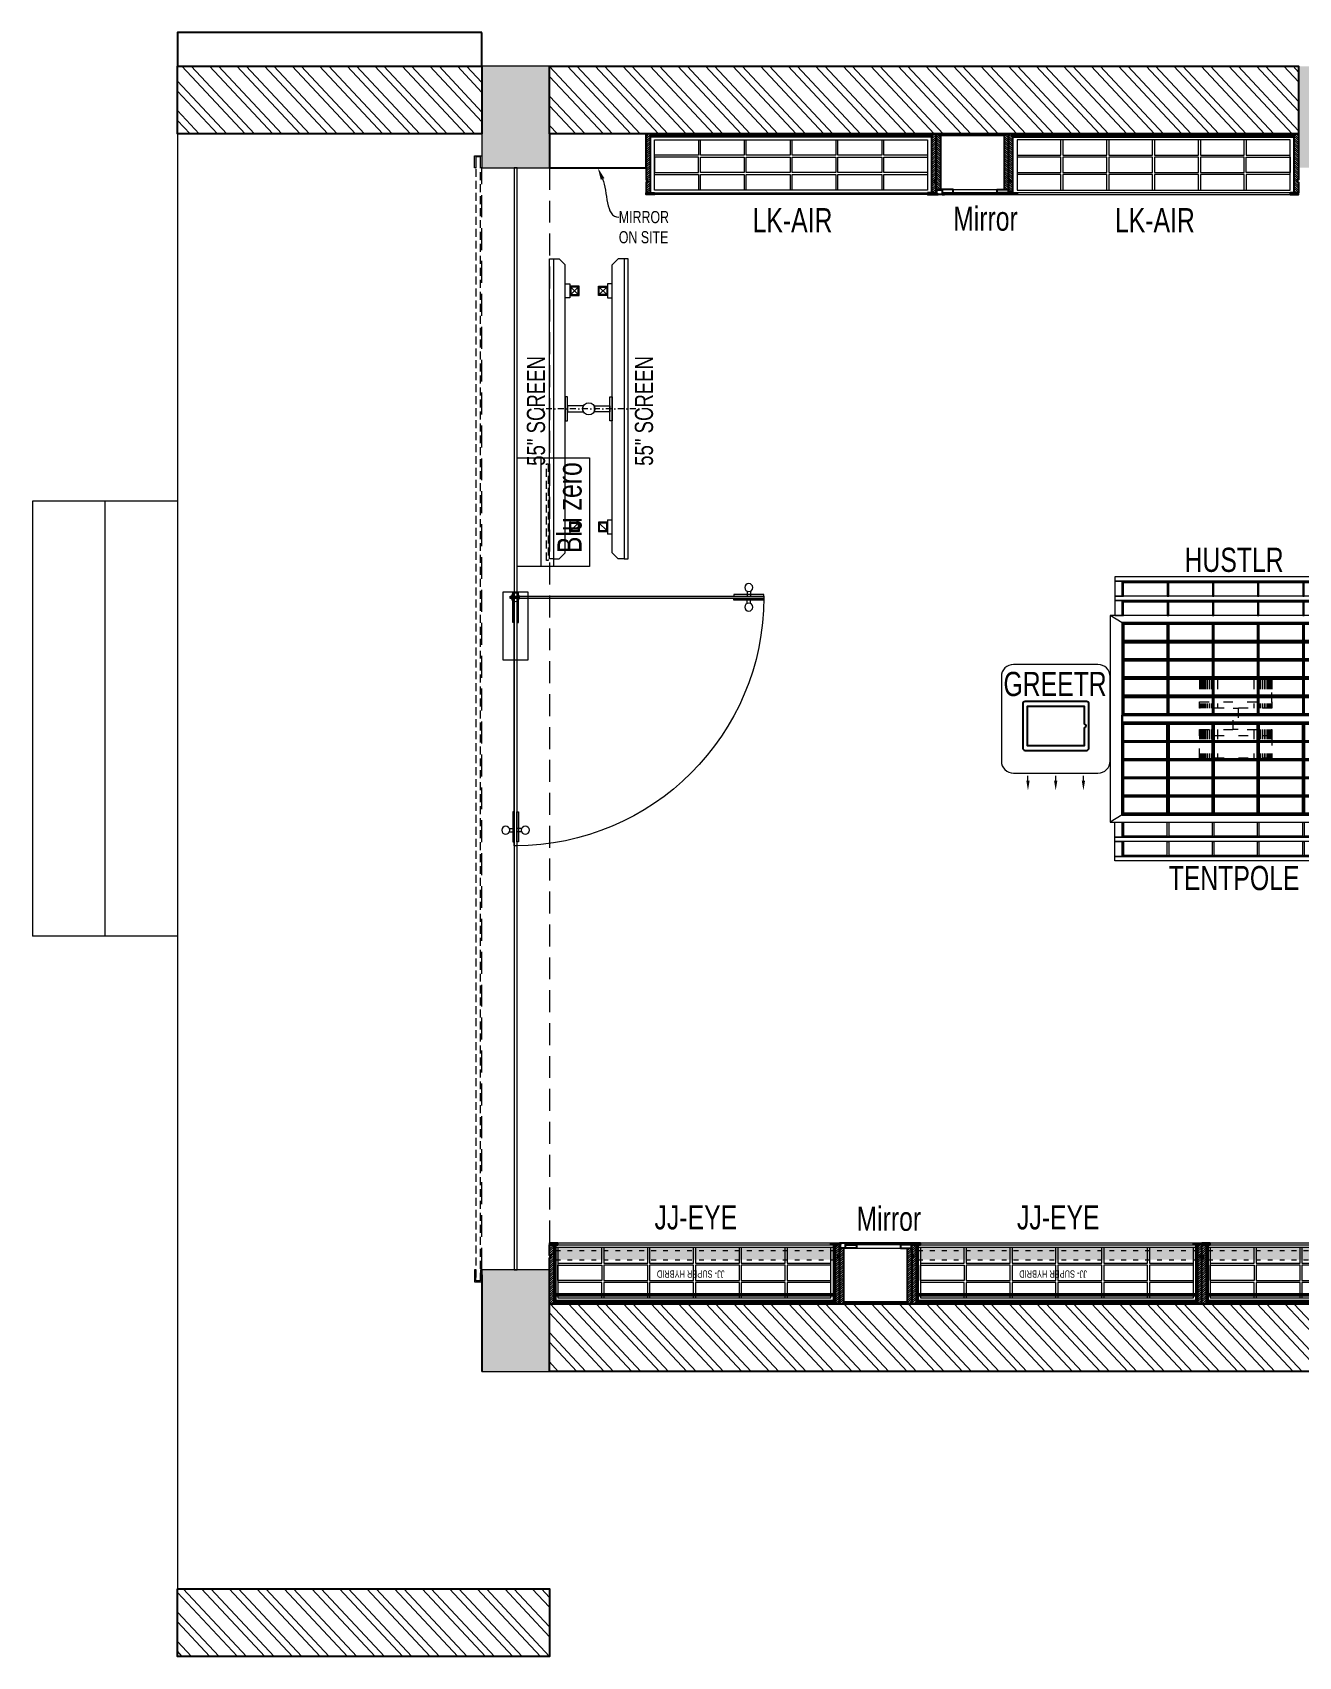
# Model space of a CAD drawing. Header units: feet. Extents: x 2861080 to 2876620, y -5769285 to -5762565.
# Drawn here: x 2861080 to 2866320, y -5769285 to -5762565 of the extents above; entities that cross this region are included whole.
import ezdxf
from ezdxf import colors
from ezdxf.entities.mleader import LeaderData, LeaderLine
from ezdxf.math import Vec2, Vec3

# ---------------------------------------------------------------- set-up
doc = ezdxf.new("R2010")
doc.units = ezdxf.units.FT
doc.header["$LTSCALE"] = 33
doc.header["$MEASUREMENT"] = 0
for name, pattern in [('a_p6_plan_L18$0$HIDDEN', [0.375, 0.25, -0.125]), ('ACAD_ISO03W100', [30, 12, -18]), ('D10_DASHED', [0.75, 0.5, -0.25]), ('DASHDOT2', [0.5, 0.25, -0.125, 0, -0.125]), ('HIDDENX2', [0.75, 0.5, -0.25])]:
    doc.linetypes.add(name, pattern=pattern)
for name, color, linetype, lineweight in [('A-Glazing', 4, 'Continuous', 20), ('A-shutter', 8, 'Continuous', 18), ('beam', 90, 'Continuous', 9), ('Column', 243, 'Continuous', 9), ('Glazing', 141, 'Continuous', 15), ('LENS-DIM', 252, 'Continuous', 5), ('LENS-FURNITURE', 13, 'Continuous', 9), ('LENS-PARTITION', 21, 'Continuous', 25), ('LENS-TEXT', 31, 'Continuous', 5), ('LENS_DIMENSION', 193, 'Continuous', 0), ('LENS_TEXT', 31, 'Continuous', 5), ('LK-EQPMT', 3, 'Continuous', 18), ('LK-FF&E FLOOR', 1, 'Continuous', 9), ('LK-FF&E WALL', 1, 'Continuous', 9), ('LK-IT', 3, 'Continuous', 18), ('LN-ELEVATION-1', 81, 'Continuous', 25), ('LN-ELEVATION-2', 103, 'Continuous', 20), ('LN-ELEVATION-3', 125, 'Continuous', 18), ('LN-ELEVATION-4', 145, 'Continuous', 13), ('LN-ELEVATION-5', 167, 'Continuous', 5), ('LN-HATCH', 251, 'Continuous', 0), ('PLANO-TXT', 252, 'Continuous', 5), ('rolling shutter', 1, 'Continuous', 5), ('Steps', 4, 'Continuous', 9)]:
    doc.layers.add(name, color=color, linetype=linetype, lineweight=lineweight)
doc.layers.add('A-WALL', color=1, linetype='Continuous')
doc.styles.add('LK TXT', font='GILC____.TTF', dxfattribs={"height": 100})
doc.styles.get("Standard").update_dxf_attribs({"font": 'GILC____.TTF'})
pattern_1 = [(45, (7858054.0837, 3504049.203), (-4.4901280605, 4.4901280605), [])]

# ---------------------------------------------------------------- blocks, each defined once
blk = doc.blocks.new('*U42')
at = {"layer": 'A-shutter', "color": 5, "ltscale": 10}
for points in [[(41039516.6, -1561539.2), (41039516.6, -1561544.2), (41039471.6, -1561544.2), (41039471.6, -1561564.2), (41039516.6, -1561564.2), (41039516.6, -1561569.2), (41039466.6, -1561569.2), (41039466.6, -1561539.2)], [(41044076.6, -1561539.2), (41044076.6, -1561544.2), (41044121.6, -1561544.2), (41044121.6, -1561564.2), (41044076.6, -1561564.2), (41044076.6, -1561569.2), (41044126.6, -1561569.2), (41044126.6, -1561539.2)]]:
    blk.add_lwpolyline(points, close=True, dxfattribs=at)
at = {"layer": 'A-shutter', "color": 5, "linetype": 'HIDDENX2', "ltscale": 2}
blk.add_lwpolyline([(41039471.6, -1561544.2), (41039471.6, -1561564.2), (41044121.6, -1561564.2), (41044121.6, -1561544.2)], close=True, dxfattribs=at)
blk = doc.blocks.new('A$C77818510')
at = {"layer": 'Column'}
h = blk.add_hatch(color=8, dxfattribs=at)
h.dxf.hatch_style = 1
h.paths.add_polyline_path([(-4220, 0), (-4220, 540), (-4640, 540), (-4640, 0)])
h.paths.add_polyline_path([(-4220, 4980), (-4220, 5400), (-4640, 5400), (-4640, 4980)])
h.paths.add_polyline_path([(-9880, 4980), (-9880, 5400), (-10300, 5400), (-10300, 4980)])
h.paths.add_polyline_path([(-13400, 4980), (-13400, 5400), (-13680, 5400), (-13680, 4980)])
h.paths.add_polyline_path([(-13400, 0), (-13400, 420), (-13680, 420), (-13680, 0)])
at = {"layer": 'LN-HATCH'}
h = blk.add_hatch(dxfattribs=at)
h.set_pattern_fill('ANSI32', color=256, scale=222, angle=268.11052)
h.set_pattern_definition([(313.1105193, (-2876679.92, 5460004.65), (60.7755651, 56.8937008), []), (313.1105193, (-2876681.22, 5459965.43), (60.7755651, 56.8937008), [])])
h.paths.add_polyline_path([(-14940, 5400), (-13680, 5400), (-13680, 5120), (-14940, 5120)])
h.paths.add_polyline_path([(-14940, -900), (-13400, -900), (-13400, -1180), (-14940, -1180)])
h.paths.add_polyline_path([(-4640, 0), (-13400, 0), (-13400, 280), (-4640, 280)])
h.paths.add_polyline_path([(-4220, 280), (-280, 280), (-280, 5120), (-2040, 5120), (-2040, 3560), (-2460, 3560), (-2460, 5120), (-4220, 5120), (-4220, 5400), (0, 5400), (0, 0), (-4220, 0)])
h.paths.add_polyline_path([(-1030, 2987), (-1030, 2837), (-2190, 2837), (-2190, 3560), (-2040, 3560), (-2040, 2987)], flags=17)
h.paths.add_polyline_path([(-9880, 5400), (-4640, 5400), (-4640, 5120), (-7760, 5120), (-7760, 5040), (-8000, 5040), (-8000, 5120), (-9880, 5120)])
h.paths.add_polyline_path([(-13400, 5400), (-10300, 5400), (-10300, 5120), (-13400, 5120)])
at = {"layer": 'A-WALL'}
blk.add_line((-13680, 400), (-13680, 0), dxfattribs=at)
for points in [[(-13680, 5540), (-14940, 5540), (-14940, 5400), (-13680, 5400)], [(-14940, 5400), (-13680, 5400), (-13680, 5120), (-14940, 5120)], [(-13400, 5400), (-10300, 5400), (-10300, 5120), (-13400, 5120)], [(-4640, 0), (-13400, 0), (-13400, 280), (-4640, 280)], [(-14940, -900), (-13400, -900), (-13400, -1180), (-14940, -1180)]]:
    blk.add_lwpolyline(points, close=True, dxfattribs=at)
at = {"layer": 'beam', "linetype": 'a_p6_plan_L18$0$HIDDEN', "lineweight": 5, "ltscale": 11}
blk.add_lwpolyline([(-13400, 420), (-13680, 420), (-13680, 4980), (-13400, 4980)], close=True, dxfattribs=at)
at = {"layer": 'Column'}
for points in [[(-13400, 4980), (-13400, 5400), (-13680, 5400), (-13680, 4980)], [(-13400, 0), (-13400, 420), (-13680, 420), (-13680, 0)]]:
    blk.add_lwpolyline(points, close=True, dxfattribs=at)
at = {"layer": 'Steps'}
for p, q in [((-14940, 5120), (-14940, -900)), ((-14940, 3600), (-15540, 3600)), ((-15540, 3600), (-15540, 1800)), ((-15240, 3600), (-15240, 1800)), ((-14940, 1800), (-15540, 1800))]:
    blk.add_line(p, q, dxfattribs=at)
at = {"layer": 'rolling shutter', "color": 2, "rotation": 270.0000005538123}
blk.add_blockref('*U42', (1547858.8, 41044496.6), dxfattribs=at)
blk = doc.blocks.new('MIRROR')
at = {"layer": 'LN-HATCH', "ltscale": 0.5}
h = blk.add_hatch(dxfattribs=at)
h.set_pattern_fill('ANSI31', color=256, scale=2)
h.set_pattern_definition([(45, (4060433.7416, 1708720.787), (-4.4901280605, 4.4901280605), [])])
h.paths.add_polyline_path([(212.9, 101.3), (230.9, 101.3), (230.9, -127.7), (212.9, -127.7)])
h.paths.add_polyline_path([(230.9, 95.3), (494.9, 95.3), (494.9, 101.3), (230.9, 101.3)])
h.paths.add_polyline_path([(512.9, 101.3), (494.9, 101.3), (494.9, -127.7), (512.9, -127.7)])
at = {"layer": 'Defpoints'}
blk.add_lwpolyline([(512.9, 101.3), (212.9, 101.3), (212.9, -148.7), (512.9, -148.7)], close=True, dxfattribs=at)
at = {"layer": 'LN-ELEVATION-1'}
for points in [[(212.9, 101.3), (230.9, 101.3), (230.9, -127.7), (212.9, -127.7)], [(230.9, 95.3), (494.9, 95.3), (494.9, 101.3), (230.9, 101.3)], [(512.9, 101.3), (494.9, 101.3), (494.9, -127.7), (512.9, -127.7)], [(259.9, -141.7), (259.9, -127.7), (214.9, -127.7), (214.9, -148.7), (223.9, -148.7), (223.9, -147.2), (216.4, -147.2), (216.4, -141.7)], [(442.9, -141.7), (442.9, -127.7), (487.9, -127.7), (487.9, -148.7), (478.9, -148.7), (478.9, -147.2), (486.4, -147.2), (486.4, -141.7)], [(504.9, -148.7), (504.9, -147.2), (509.4, -147.2), (509.4, -129.2), (487.9, -129.2), (487.9, -127.7), (510.9, -127.7), (510.9, -148.7)]]:
    blk.add_lwpolyline(points, close=True, dxfattribs=at)
at = {"layer": 'LN-ELEVATION-2'}
blk.add_lwpolyline([(259.9, -141.7), (442.9, -141.7), (442.9, -127.7), (259.9, -127.7)], close=True, dxfattribs=at)
at = {"layer": 'LN-ELEVATION-2', "color": 4, "lineweight": 0}
blk.add_lwpolyline([(216.4, -141.7), (486.4, -141.7), (486.4, -147.2), (216.4, -147.2)], close=True, dxfattribs=at)
at = {"layer": 'LN-ELEVATION-4', "ltscale": 0.5}
blk.add_line((478.9, -148.7), (223.9, -148.7), dxfattribs=at)
blk = doc.blocks.new('JJ SHD 1200')
at = {"layer": 'LN-ELEVATION-5'}
h = blk.add_hatch(color=177, dxfattribs=at)
h.dxf.hatch_style = 1
h.paths.add_polyline_path([(1182, 68), (32, 68), (32, 18), (1182, 18)])
at = {"layer": 'LN-HATCH', "ltscale": 0.5}
h = blk.add_hatch(dxfattribs=at)
h.set_pattern_fill('ANSI31', color=256, scale=2)
h.set_pattern_definition([(45, (4097602.2716, 1708830.267), (-4.4901280605, 4.4901280605), [])])
h.paths.add_polyline_path([(1207, 250), (1207, 60), (1201, 60), (1201, 50), (1207, 50), (1207, 6), (1182, 6), (1182, 250)])
h.paths.add_polyline_path([(32, 210), (1182, 210), (1182, 216), (32, 216)])
h.paths.add_polyline_path([(1172, 6), (1172, 0), (1207, 0), (1207, 6)])
h.paths.add_polyline_path([(7, 250), (7, 60), (13, 60), (13, 50), (7, 50), (7, 6), (32, 6), (32, 250)])
h.paths.add_polyline_path([(42, 6), (42, 0), (7, 0), (7, 6)])
at = {"layer": 'LN-ELEVATION-1', "ltscale": 0.5}
for points in [[(7, 250), (7, 60), (13, 60), (13, 50), (7, 50), (7, 6), (25, 6), (25, 250)], [(7, 250), (7, 60), (13, 60), (13, 50), (7, 50), (7, 6), (32, 6), (32, 250)], [(25, 238), (1189, 238), (1189, 244), (25, 244)], [(32, 210), (1182, 210), (1182, 216), (32, 216)], [(1207, 250), (1207, 60), (1201, 60), (1201, 50), (1207, 50), (1207, 6), (1182, 6), (1182, 250)], [(1207, 250), (1207, 60), (1201, 60), (1201, 50), (1207, 50), (1207, 6), (1189, 6), (1189, 250)], [(42, 6), (42, 0), (7, 0), (7, 6)], [(42, 6), (42, 0), (7, 0), (7, 6)], [(1172, 6), (1172, 0), (1207, 0), (1207, 6)], [(1172, 6), (1172, 0), (1207, 0), (1207, 6)]]:
    blk.add_lwpolyline(points, close=True, dxfattribs=at)
at = {"layer": 'LN-ELEVATION-3', "ltscale": 0.5}
for p, q in [((1189, 250), (25, 250)), ((1182, 250), (32, 250)), ((1172, 6), (42, 6)), ((1172, 6), (42, 6)), ((42, 0), (1172, 0)), ((42, 0), (1172, 0))]:
    blk.add_line(p, q, dxfattribs=at)
for points in [[(1172, 226), (42, 226), (42, 18), (1172, 18)], [(223.7, 226), (42, 226), (42, 162), (223.7, 162)], [(413.3, 226), (231.7, 226), (231.7, 162), (413.3, 162)], [(603, 226), (421.3, 226), (421.3, 162), (603, 162)], [(792.7, 226), (611, 226), (611, 162), (792.7, 162)], [(982.3, 226), (800.7, 226), (800.7, 162), (982.3, 162)], [(1172, 226), (990.3, 226), (990.3, 162), (1172, 162)], [(223.7, 154), (42, 154), (42, 90), (223.7, 90)], [(413.3, 154), (231.7, 154), (231.7, 90), (413.3, 90)], [(603, 154), (421.3, 154), (421.3, 90), (603, 90)], [(792.7, 154), (611, 154), (611, 90), (792.7, 90)], [(982.3, 154), (800.7, 154), (800.7, 90), (982.3, 90)], [(1172, 90), (990.3, 90), (990.3, 154), (1172, 154)], [(223.7, 82), (42, 82), (42, 18), (223.7, 18)], [(413.3, 82), (231.7, 82), (231.7, 18), (413.3, 18)], [(603, 82), (421.3, 82), (421.3, 18), (603, 18)], [(792.7, 82), (611, 82), (611, 18), (792.7, 18)], [(982.3, 82), (800.7, 82), (800.7, 18), (982.3, 18)], [(1172, 82), (990.3, 82), (990.3, 18), (1172, 18)]]:
    blk.add_lwpolyline(points, close=True, dxfattribs=at)
at = {"layer": 'LN-ELEVATION-4', "linetype": 'ACAD_ISO03W100', "ltscale": 0.05}
for points in [[(1182, 68), (32, 68), (32, 18), (1182, 18)], [(1182, 30), (32, 30), (32, 18), (1182, 18)]]:
    blk.add_lwpolyline(points, close=True, dxfattribs=at)
at = {"layer": 'LK-FF&E WALL', "ltscale": 0.5, "insert": (482.5, 142.3), "char_height": 30, "attachment_point": 1}
blk.add_mtext_dynamic_manual_height_columns('\\pt120;JJ- SUPER HYBRID', width=526.835, gutter_width=500, heights=[0], dxfattribs=at)
blk = doc.blocks.new('Entrance Door')
at = {"layer": 'Glazing', "ltscale": 111}
blk.add_hatch(color=256, dxfattribs=at).paths.add_polyline_path([(18, -34.8), (18, -1235), (30, -1235), (30, -34.8)])
at = {"layer": 'Glazing'}
for p, q in [((30, -54.2), (18, -66.2)), ((1117.8, -31.3), (1117.8, -54.3)), ((1117.8, -89.2), (1117.8, -66.3)), ((1132.8, -31.3), (1132.8, -54.3)), ((1132.8, -89.2), (1132.8, -66.3))]:
    blk.add_line(p, q, dxfattribs=at)
at = {"layer": 'Glazing', "ltscale": 44}
for p, q in [((-4.9, -1156.3), (18, -1156.3)), ((-4.9, -1171.3), (18, -1171.3)), ((52.9, -1156.3), (30, -1156.3)), ((52.9, -1171.3), (30, -1171.3))]:
    blk.add_line(p, q, dxfattribs=at)
at = {"layer": 'Glazing'}
for points in [[(320, -120.5), (0, -120.5), (0, 0), (320, 0)], [(0, -54.2), (142.5, -54.2), (142.5, -46.8), (0, -46.8)], [(0, -66.2), (142.5, -66.2), (142.5, -73.7), (0, -73.7)], [(1180.8, -54.3), (1038.3, -54.3), (1038.3, -46.8), (1180.8, -46.8)], [(1180.8, -66.3), (1038.3, -66.3), (1038.3, -73.8), (1180.8, -73.8)]]:
    blk.add_lwpolyline(points, close=True, dxfattribs=at)
at = {"layer": 'Glazing', "ltscale": 222}
blk.add_lwpolyline([(-1.5, -66.2), (1198.8, -66.2), (1198.8, -54.2), (-1.5, -54.2)], close=True, dxfattribs=at)
at = {"layer": 'Glazing', "ltscale": 111}
blk.add_lwpolyline([(18, -34.8), (18, -1235), (30, -1235), (30, -34.8)], close=True, dxfattribs=at)
at = {"layer": 'Glazing', "ltscale": 44}
for points in [[(18, -1092.5), (18, -1235), (10.5, -1235), (10.5, -1092.5)], [(30, -1092.5), (30, -1235), (37.5, -1235), (37.5, -1092.5)]]:
    blk.add_lwpolyline(points, close=True, dxfattribs=at)
at = {"layer": 'Glazing'}
for centre, radius in [((1125.3, -13.9), 19), ((24, -58.7), 19.8), ((1125.3, -106.6), 19)]:
    blk.add_circle(centre, radius, dxfattribs=at)
at = {"layer": 'Glazing', "ltscale": 44}
for centre in [(-22.4, -1163.8), (70.4, -1163.8)]:
    blk.add_circle(centre, 19, dxfattribs=at)
at = {"layer": 'Glazing', "ltscale": 222}
blk.add_arc((24, -60.2), 1174.8, 270, 359.99955, dxfattribs=at)
blk = doc.blocks.new('VC HD 1200')
at = {"layer": 'LN-HATCH', "ltscale": 0.5}
h = blk.add_hatch(dxfattribs=at)
h.set_pattern_fill('ANSI31', color=256, scale=2)
h.set_pattern_definition([(45, (3760859.753, 1795248.936), (-4.490128061, 4.490128061), [])])
h.paths.add_polyline_path([(-1200, 250), (-1200, 60), (-1194, 60), (-1194, 50), (-1200, 50), (-1200, 6), (-1182, 6), (-1182, 250)])
h = blk.add_hatch(dxfattribs=at)
h.set_pattern_fill('ANSI31', color=256, scale=2)
h.set_pattern_definition(pattern_1)
h.paths.add_polyline_path([(0, 250), (0, 60), (-6, 60), (-6, 50), (0, 50), (0, 6), (-18, 6), (-18, 250)])
h = blk.add_hatch(dxfattribs=at)
h.set_pattern_fill('ANSI31', color=256, scale=2)
h.set_pattern_definition([(45, (7858047.0837, 3504049.203), (-4.4901280605, 4.4901280605), [])])
h.paths.add_polyline_path([(-1165, 6), (-1165, 0), (-1200, 0), (-1200, 6)])
h = blk.add_hatch(dxfattribs=at)
h.set_pattern_fill('ANSI31', color=256, scale=2)
h.set_pattern_definition(pattern_1)
h.paths.add_polyline_path([(-28, 6), (-28, 0), (0, 0), (0, 6)])
at = {"layer": 'LN-ELEVATION-1', "ltscale": 0.5}
for points in [[(-1200, 250), (-1200, 60), (-1194, 60), (-1194, 50), (-1200, 50), (-1200, 6), (-1182, 6), (-1182, 250)], [(-18, 238), (-1182, 238), (-1182, 244), (-18, 244)], [(0, 250), (0, 60), (-6, 60), (-6, 50), (0, 50), (0, 6), (-18, 6), (-18, 250)], [(-1165, 6), (-1165, 0), (-1200, 0), (-1200, 6)], [(-35, 6), (-35, 0), (0, 0), (0, 6)]]:
    blk.add_lwpolyline(points, close=True, dxfattribs=at)
at = {"layer": 'LN-ELEVATION-3', "ltscale": 0.5}
for p, q in [((-1182, 250), (-18, 250)), ((-1165, 6), (-35, 6)), ((-35, 0), (-1165, 0))]:
    blk.add_line(p, q, dxfattribs=at)
for points in [[(-1165, 226), (-35, 226), (-35, 18), (-1165, 18)], [(-1165, 226), (-983.3, 226), (-983.3, 162), (-1165, 162)], [(-975.3, 226), (-793.7, 226), (-793.7, 162), (-975.3, 162)], [(-785.7, 226), (-604, 226), (-604, 162), (-785.7, 162)], [(-596, 226), (-414.3, 226), (-414.3, 162), (-596, 162)], [(-406.3, 226), (-224.7, 226), (-224.7, 162), (-406.3, 162)], [(-216.7, 226), (-35, 226), (-35, 162), (-216.7, 162)], [(-1165, 90), (-983.3, 90), (-983.3, 154), (-1165, 154)], [(-975.3, 154), (-793.7, 154), (-793.7, 90), (-975.3, 90)], [(-785.7, 154), (-604, 154), (-604, 90), (-785.7, 90)], [(-596, 154), (-414.3, 154), (-414.3, 90), (-596, 90)], [(-406.3, 154), (-224.7, 154), (-224.7, 90), (-406.3, 90)], [(-216.7, 154), (-35, 154), (-35, 90), (-216.7, 90)], [(-1165, 82), (-983.3, 82), (-983.3, 18), (-1165, 18)], [(-975.3, 82), (-793.7, 82), (-793.7, 18), (-975.3, 18)], [(-785.7, 82), (-604, 82), (-604, 18), (-785.7, 18)], [(-596, 82), (-414.3, 82), (-414.3, 18), (-596, 18)], [(-406.3, 82), (-224.7, 82), (-224.7, 18), (-406.3, 18)], [(-216.7, 82), (-35, 82), (-35, 18), (-216.7, 18)]]:
    blk.add_lwpolyline(points, close=True, dxfattribs=at)
blk = doc.blocks.new('55INCH')
at = {"layer": 'LK-EQPMT', "ltscale": 12}
for p, q in [((2111558.8, 1135690.5), (2111583.2, 1135690.5)), ((2111583.2, 1135690.5), (2111607.7, 1135666)), ((2111607.7, 1134473.9), (2111607.7, 1135666)), ((2111607.7, 1135587.9), (2111627.2, 1135587.9)), ((2111627.2, 1135587.9), (2111627.2, 1135529.3)), ((2111627.2, 1135529.3), (2111607.7, 1135529.3)), ((2111627.2, 1134610.6), (2111607.7, 1134610.6)), ((2111627.2, 1134610.6), (2111627.2, 1134552)), ((2111607.7, 1134552), (2111627.2, 1134552)), ((2111583.2, 1134449.5), (2111607.7, 1134473.9)), ((2111558.8, 1134449.5), (2111583.2, 1134449.5))]:
    blk.add_line(p, q, dxfattribs=at)
at = {"layer": 'LK-EQPMT'}
for p, q in [((2111661.6, 1135543.3), (2111631, 1135573.9)), ((2111661.6, 1135573.9), (2111631, 1135543.3)), ((2111661.6, 1134597.1), (2111631, 1134566.5))]:
    blk.add_line(p, q, dxfattribs=at)
at = {"layer": 'LK-EQPMT', "ltscale": 12}
blk.add_lwpolyline([(2111542.6, 1135690.5), (2111558.8, 1135690.5), (2111558.8, 1134449.5), (2111542.6, 1134449.5)], close=True, dxfattribs=at)
at = {"layer": 'LK-EQPMT'}
for points in [[(2111627.2, 1135577.7), (2111627.2, 1135539.5), (2111665.4, 1135539.5), (2111665.4, 1135577.7)], [(2111631, 1135573.9), (2111631, 1135543.3), (2111661.6, 1135543.3), (2111661.6, 1135573.9)], [(2111627.2, 1134562.7), (2111627.2, 1134600.9), (2111665.4, 1134600.9), (2111665.4, 1134562.7)], [(2111631, 1134566.5), (2111631, 1134597.1), (2111661.6, 1134597.1), (2111661.6, 1134566.5)]]:
    blk.add_lwpolyline(points, close=True, dxfattribs=at)
blk = doc.blocks.new('BLUE ZERO')
at = {"layer": 'LENS-FURNITURE', "ltscale": 0.5}
for points in [[(86206.7, 120883.4), (86206.7, 120433.4), (85906.7, 120433.4), (85906.7, 120883.4)], [(86106.7, 120883.4), (86106.7, 120433.4), (86056.7, 120433.4), (86056.7, 120883.4)]]:
    blk.add_lwpolyline(points, close=True, dxfattribs=at)
at = {"layer": 'LENS-FURNITURE', "linetype": 'D10_DASHED', "ltscale": 2}
blk.add_lwpolyline([(86085.7, 120858.4), (86085.7, 120458.4), (86077.7, 120458.4), (86077.7, 120858.4)], close=True, dxfattribs=at)
blk = doc.blocks.new('ffgd')
at = {"layer": 'LN-ELEVATION-4', "linetype": 'ACAD_ISO03W100', "ltscale": 0.1}
blk.add_lwpolyline([(0, 47.3), (0, -41.5), (-20, -41.5), (-20, 47.3)], close=True, dxfattribs=at)
at = {"layer": 'LN-ELEVATION-5', "linetype": 'ACAD_ISO03W100', "ltscale": 0.1}
for p, q in [((-159.9, 165.7), (-159.9, 47.3)), ((-159.7, 165.7), (-159.7, 47.3)), ((-159.4, 165.7), (-159.4, 47.3)), ((-159, 165.7), (-159, 47.3)), ((-158.5, 165.7), (-158.5, 47.3)), ((-157.9, 165.7), (-157.9, 47.3)), ((-157.1, 165.7), (-157.1, 47.3)), ((-156.1, 165.7), (-156.1, 47.3)), ((-154.1, 165.7), (-154.1, 47.3)), ((-151.1, 165.7), (-151.1, 47.3)), ((-146.1, 165.7), (-146.1, 47.3)), ((-141.1, 165.7), (-141.1, 47.3)), ((-135.1, 165.7), (-135.1, 47.3)), ((-128.1, 165.7), (-128.1, 47.3)), ((-120.1, 165.7), (-120.1, 47.3)), ((-111.1, 165.7), (-111.1, 47.3)), ((-102.1, 165.7), (-102.1, 47.3)), ((-85, 165.7), (-85, 47.3)), ((65, 165.7), (65, 47.3)), ((82.1, 165.7), (82.1, 47.3)), ((91.1, 165.7), (91.1, 47.3)), ((100.1, 165.7), (100.1, 47.3)), ((108.1, 165.7), (108.1, 47.3)), ((115.1, 165.7), (115.1, 47.3)), ((121.1, 165.7), (121.1, 47.3)), ((126.1, 165.7), (126.1, 47.3)), ((131.1, 165.7), (131.1, 47.3)), ((134.1, 165.7), (134.1, 47.3)), ((136.1, 165.7), (136.1, 47.3)), ((137.1, 165.7), (137.1, 47.3)), ((137.9, 165.7), (137.9, 47.3)), ((138.5, 165.7), (138.5, 47.3)), ((139, 165.7), (139, 47.3)), ((139.4, 165.7), (139.4, 47.3)), ((139.7, 165.7), (139.7, 47.3)), ((139.9, 165.7), (139.9, 47.3)), ((-159.9, -41.5), (-159.9, -159.9)), ((-159.7, -41.5), (-159.7, -159.9)), ((-159.4, -41.5), (-159.4, -159.9)), ((-159, -41.5), (-159, -159.9)), ((-158.5, -41.5), (-158.5, -159.9)), ((-157.9, -41.5), (-157.9, -159.9)), ((-157.1, -41.5), (-157.1, -159.9)), ((-156.1, -41.5), (-156.1, -159.9)), ((-154.1, -41.5), (-154.1, -159.9)), ((-151.1, -41.5), (-151.1, -159.9)), ((-146.1, -41.5), (-146.1, -159.9)), ((-141.1, -41.5), (-141.1, -159.9)), ((-135.1, -41.5), (-135.1, -159.9)), ((-128.1, -41.5), (-128.1, -159.9)), ((-120.1, -41.5), (-120.1, -159.9)), ((-111.1, -41.5), (-111.1, -159.9)), ((-102.1, -41.5), (-102.1, -159.9)), ((-85, -41.5), (-85, -159.9)), ((65, -41.5), (65, -159.9)), ((82.1, -41.5), (82.1, -159.9)), ((91.1, -41.5), (91.1, -159.9)), ((100.1, -41.5), (100.1, -159.9)), ((108.1, -41.5), (108.1, -159.9)), ((115.1, -41.5), (115.1, -159.9)), ((121.1, -41.5), (121.1, -159.9)), ((126.1, -41.5), (126.1, -159.9)), ((131.1, -41.5), (131.1, -159.9)), ((134.1, -41.5), (134.1, -159.9)), ((136.1, -41.5), (136.1, -159.9)), ((137.1, -41.5), (137.1, -159.9)), ((137.9, -41.5), (137.9, -159.9)), ((138.5, -41.5), (138.5, -159.9)), ((139, -41.5), (139, -159.9)), ((139.4, -41.5), (139.4, -159.9)), ((139.7, -41.5), (139.7, -159.9)), ((139.9, -41.5), (139.9, -159.9))]:
    blk.add_line(p, q, dxfattribs=at)
for points in [[(140, 73), (140, 165.7), (-160, 165.7), (-160, 73)], [(140, -67.1), (140, -159.9), (-160, -159.9), (-160, -67.1)]]:
    blk.add_lwpolyline(points, dxfattribs=at)
for points in [[(140, 73), (140, 47.3), (-160, 47.3), (-160, 73)], [(140, -41.5), (140, -67.1), (-160, -67.1), (-160, -41.5)]]:
    blk.add_lwpolyline(points, close=True, dxfattribs=at)
blk = doc.blocks.new('EURO 1040 x 1175')
at = {"layer": 'LN-ELEVATION-1'}
for points in [[(-470, -327.4), (470, -327.4), (470, 467.6), (-470, 467.6)], [(-470, 85.1), (470, 85.1), (470, 467.6), (-470, 467.6)], [(-283.2, 85.1), (-277.2, 85.1), (-277.2, 467.6), (-283.2, 467.6)], [(-96.4, 85.1), (-90.4, 85.1), (-90.4, 467.6), (-96.4, 467.6)], [(90.4, 85.1), (96.4, 85.1), (96.4, 467.6), (90.4, 467.6)], [(277.2, 85.1), (283.2, 85.1), (283.2, 467.6), (277.2, 467.6)], [(-470, 386.6), (-283.2, 386.6), (-283.2, 392.6), (-470, 392.6)], [(-277.2, 386.6), (-96.4, 386.6), (-96.4, 392.6), (-277.2, 392.6)], [(-90.4, 386.6), (90.4, 386.6), (90.4, 392.6), (-90.4, 392.6)], [(96.4, 386.6), (277.2, 386.6), (277.2, 392.6), (96.4, 392.6)], [(283.2, 386.6), (470, 386.6), (470, 392.6), (283.2, 392.6)], [(-470, 311.2), (-283.2, 311.2), (-283.2, 317.2), (-470, 317.2)], [(-277.2, 311.2), (-96.4, 311.2), (-96.4, 317.2), (-277.2, 317.2)], [(-90.4, 311.2), (90.4, 311.2), (90.4, 317.2), (-90.4, 317.2)], [(96.4, 311.2), (277.2, 311.2), (277.2, 317.2), (96.4, 317.2)], [(283.2, 311.2), (470, 311.2), (470, 317.2), (283.2, 317.2)], [(-470, 235.8), (-283.2, 235.8), (-283.2, 241.8), (-470, 241.8)], [(-277.2, 235.8), (-96.4, 235.8), (-96.4, 241.8), (-277.2, 241.8)], [(-90.4, 235.8), (90.4, 235.8), (90.4, 241.8), (-90.4, 241.8)], [(96.4, 235.8), (277.2, 235.8), (277.2, 241.8), (96.4, 241.8)], [(283.2, 235.8), (470, 235.8), (470, 241.8), (283.2, 241.8)], [(-470, 160.4), (-283.2, 160.4), (-283.2, 166.4), (-470, 166.4)], [(-277.2, 160.4), (-96.4, 160.4), (-96.4, 166.4), (-277.2, 166.4)], [(-90.4, 160.4), (90.4, 160.4), (90.4, 166.4), (-90.4, 166.4)], [(96.4, 160.4), (277.2, 160.4), (277.2, 166.4), (96.4, 166.4)], [(283.2, 160.4), (470, 160.4), (470, 166.4), (283.2, 166.4)], [(-470, 85.1), (470, 85.1), (470, 55.1), (-470, 55.1)], [(-470, 55.1), (470, 55.1), (470, -327.4), (-470, -327.4)], [(-283.2, 55.1), (-277.2, 55.1), (-277.2, -327.4), (-283.2, -327.4)], [(-96.4, 55.1), (-90.4, 55.1), (-90.4, -327.4), (-96.4, -327.4)], [(90.4, 55.1), (96.4, 55.1), (96.4, -327.4), (90.4, -327.4)], [(277.2, 55.1), (283.2, 55.1), (283.2, -327.4), (277.2, -327.4)], [(-470, -20.3), (-283.2, -20.3), (-283.2, -26.3), (-470, -26.3)], [(-277.2, -20.3), (-96.4, -20.3), (-96.4, -26.3), (-277.2, -26.3)], [(-90.4, -20.3), (90.4, -20.3), (90.4, -26.3), (-90.4, -26.3)], [(96.4, -20.3), (277.2, -20.3), (277.2, -26.3), (96.4, -26.3)], [(283.2, -20.3), (470, -20.3), (470, -26.3), (283.2, -26.3)], [(-470, -95.7), (-283.2, -95.7), (-283.2, -101.7), (-470, -101.7)], [(-277.2, -95.7), (-96.4, -95.7), (-96.4, -101.7), (-277.2, -101.7)], [(-90.4, -95.7), (90.4, -95.7), (90.4, -101.7), (-90.4, -101.7)], [(96.4, -95.7), (277.2, -95.7), (277.2, -101.7), (96.4, -101.7)], [(283.2, -95.7), (470, -95.7), (470, -101.7), (283.2, -101.7)], [(-470, -171.1), (-283.2, -171.1), (-283.2, -177.1), (-470, -177.1)], [(-277.2, -171.1), (-96.4, -171.1), (-96.4, -177.1), (-277.2, -177.1)], [(-90.4, -171.1), (90.4, -171.1), (90.4, -177.1), (-90.4, -177.1)], [(96.4, -171.1), (277.2, -171.1), (277.2, -177.1), (96.4, -177.1)], [(283.2, -171.1), (470, -171.1), (470, -177.1), (283.2, -177.1)], [(-470, -246.4), (-283.2, -246.4), (-283.2, -252.4), (-470, -252.4)], [(-277.2, -246.4), (-96.4, -246.4), (-96.4, -252.4), (-277.2, -252.4)], [(-90.4, -246.4), (90.4, -246.4), (90.4, -252.4), (-90.4, -252.4)], [(96.4, -246.4), (277.2, -246.4), (277.2, -252.4), (96.4, -252.4)], [(283.2, -246.4), (470, -246.4), (470, -252.4), (283.2, -252.4)]]:
    blk.add_lwpolyline(points, close=True, dxfattribs=at)
for points in [[(-283.2, 461.6), (-464, 461.6), (-464, 317.2)], [(-96.4, 461.6), (-277.2, 461.6)], [(90.4, 461.6), (-90.4, 461.6)], [(277.2, 461.6), (96.4, 461.6)], [(464, 317.2), (464, 461.6), (283.2, 461.6)], [(-464, 311.2), (-464, 241.8)], [(464, 241.8), (464, 311.2)], [(-464, 235.8), (-464, 166.4)], [(464, 166.4), (464, 235.8)], [(-464, 160.4), (-464, 91.1), (-283.2, 91.1)], [(283.2, 91.1), (464, 91.1), (464, 160.4)], [(-277.2, 91.1), (-96.4, 91.1)], [(-90.4, 91.1), (90.4, 91.1)], [(96.4, 91.1), (277.2, 91.1)], [(-464, -20.3), (-464, 49.1), (-283.2, 49.1)], [(-277.2, 49.1), (-96.4, 49.1)], [(-90.4, 49.1), (90.4, 49.1)], [(96.4, 49.1), (277.2, 49.1)], [(283.2, 49.1), (464, 49.1), (464, -20.3)], [(-464, -95.7), (-464, -26.3)], [(464, -26.3), (464, -95.7)], [(-464, -171.1), (-464, -101.7)], [(464, -101.7), (464, -171.1)], [(-283.2, -321.4), (-464, -321.4), (-464, -177.1)], [(464, -177.1), (464, -321.4), (283.2, -321.4)], [(-96.4, -321.4), (-277.2, -321.4)], [(90.4, -321.4), (-90.4, -321.4)], [(277.2, -321.4), (96.4, -321.4)]]:
    blk.add_lwpolyline(points, dxfattribs=at)
at = {"layer": 'LN-ELEVATION-2'}
blk.add_lwpolyline([(-520, -357.4), (520, -357.4), (520, 497.6), (-520, 497.6)], close=True, dxfattribs=at)
for points in [[(-470, 467.6), (-520, 497.6)], [(470, 467.6), (520, 497.6)], [(-470, -327.4), (-520, -357.4)], [(470, -327.4), (520, -357.4)]]:
    blk.add_lwpolyline(points, dxfattribs=at)
at = {"layer": 'LN-ELEVATION-3'}
for points in [[(-500, 559.6), (500, 559.6), (500, 577.6), (-500, 577.6)], [(-500, 497.6), (-470, 497.6), (-470, 559.6), (-500, 559.6)], [(470, 497.6), (500, 497.6), (500, 559.6), (470, 559.6)], [(-500, -357.4), (-470, -357.4), (-470, -419.4), (-500, -419.4)], [(470, -357.4), (500, -357.4), (500, -419.4), (470, -419.4)], [(-500, -419.4), (500, -419.4), (500, -437.4), (-500, -437.4)]]:
    blk.add_lwpolyline(points, close=True, dxfattribs=at)
at = {"layer": 'LN-ELEVATION-4'}
for points in [[(-500, 639.6), (500, 639.6), (500, 657.6), (-500, 657.6)], [(-500, 577.6), (-470, 577.6), (-470, 639.6), (-500, 639.6)], [(470, 577.6), (500, 577.6), (500, 639.6), (470, 639.6)], [(-470, 497.6), (-464, 497.6), (-464, 559.6), (-470, 559.6)], [(-464, 553.6), (-283.2, 553.6), (-283.2, 559.6), (-464, 559.6)], [(-283.2, 497.6), (-277.2, 497.6), (-277.2, 559.6), (-283.2, 559.6)], [(-277.2, 553.6), (-96.4, 553.6), (-96.4, 559.6), (-277.2, 559.6)], [(-96.4, 497.6), (-90.4, 497.6), (-90.4, 559.6), (-96.4, 559.6)], [(-90.4, 553.6), (90.4, 553.6), (90.4, 559.6), (-90.4, 559.6)], [(90.4, 497.6), (96.4, 497.6), (96.4, 559.6), (90.4, 559.6)], [(96.4, 553.6), (277.2, 553.6), (277.2, 559.6), (96.4, 559.6)], [(277.2, 497.6), (283.2, 497.6), (283.2, 559.6), (277.2, 559.6)], [(283.2, 553.6), (464, 553.6), (464, 559.6), (283.2, 559.6)], [(464, 497.6), (470, 497.6), (470, 559.6), (464, 559.6)], [(-470, -357.4), (-464, -357.4), (-464, -419.4), (-470, -419.4)], [(-283.2, -357.4), (-277.2, -357.4), (-277.2, -419.4), (-283.2, -419.4)], [(-96.4, -357.4), (-90.4, -357.4), (-90.4, -419.4), (-96.4, -419.4)], [(90.4, -357.4), (96.4, -357.4), (96.4, -419.4), (90.4, -419.4)], [(277.2, -357.4), (283.2, -357.4), (283.2, -419.4), (277.2, -419.4)], [(464, -357.4), (470, -357.4), (470, -419.4), (464, -419.4)], [(-500, -437.4), (-470, -437.4), (-470, -499.4), (-500, -499.4)], [(-464, -413.4), (-283.2, -413.4), (-283.2, -419.4), (-464, -419.4)], [(-277.2, -413.4), (-96.4, -413.4), (-96.4, -419.4), (-277.2, -419.4)], [(-90.4, -413.4), (90.4, -413.4), (90.4, -419.4), (-90.4, -419.4)], [(96.4, -413.4), (277.2, -413.4), (277.2, -419.4), (96.4, -419.4)], [(283.2, -413.4), (464, -413.4), (464, -419.4), (283.2, -419.4)], [(470, -437.4), (500, -437.4), (500, -499.4), (470, -499.4)], [(-500, -499.4), (500, -499.4), (500, -517.4), (-500, -517.4)]]:
    blk.add_lwpolyline(points, close=True, dxfattribs=at)
at = {"layer": 'LN-ELEVATION-5'}
for points in [[(-470, 577.6), (-464, 577.6), (-464, 639.6), (-470, 639.6)], [(-464, 633.6), (-283.2, 633.6), (-283.2, 639.6), (-464, 639.6)], [(-283.2, 577.6), (-277.2, 577.6), (-277.2, 639.6), (-283.2, 639.6)], [(-277.2, 633.6), (-96.4, 633.6), (-96.4, 639.6), (-277.2, 639.6)], [(-96.4, 577.6), (-90.4, 577.6), (-90.4, 639.6), (-96.4, 639.6)], [(-90.4, 633.6), (90.4, 633.6), (90.4, 639.6), (-90.4, 639.6)], [(90.4, 577.6), (96.4, 577.6), (96.4, 639.6), (90.4, 639.6)], [(96.4, 633.6), (277.2, 633.6), (277.2, 639.6), (96.4, 639.6)], [(277.2, 577.6), (283.2, 577.6), (283.2, 639.6), (277.2, 639.6)], [(283.2, 633.6), (464, 633.6), (464, 639.6), (283.2, 639.6)], [(464, 577.6), (470, 577.6), (470, 639.6), (464, 639.6)], [(-470, -437.4), (-464, -437.4), (-464, -499.4), (-470, -499.4)], [(-283.2, -437.4), (-277.2, -437.4), (-277.2, -499.4), (-283.2, -499.4)], [(-96.4, -437.4), (-90.4, -437.4), (-90.4, -499.4), (-96.4, -499.4)], [(90.4, -437.4), (96.4, -437.4), (96.4, -499.4), (90.4, -499.4)], [(277.2, -437.4), (283.2, -437.4), (283.2, -499.4), (277.2, -499.4)], [(464, -437.4), (470, -437.4), (470, -499.4), (464, -499.4)], [(-464, -493.4), (-283.2, -493.4), (-283.2, -499.4), (-464, -499.4)], [(-277.2, -493.4), (-96.4, -493.4), (-96.4, -499.4), (-277.2, -499.4)], [(-90.4, -493.4), (90.4, -493.4), (90.4, -499.4), (-90.4, -499.4)], [(96.4, -493.4), (277.2, -493.4), (277.2, -499.4), (96.4, -499.4)], [(283.2, -493.4), (464, -493.4), (464, -499.4), (283.2, -499.4)]]:
    blk.add_lwpolyline(points, close=True, dxfattribs=at)
at = {"layer": 'LENS-DIM'}
blk.add_blockref('ffgd', (10, 67.1), dxfattribs=at)
blk = doc.blocks.new('GREETR 450x450')
at = {"layer": 'LN-ELEVATION-1', "linetype": 'ByBlock', "lineweight": -2}
for p, q in [((481.3, 339.7), (461, 339.7)), ((481.3, 225), (461, 225)), ((481.3, 110.3), (461, 110.3))]:
    blk.add_line(p, q, dxfattribs=at)
at = {"layer": 'LN-ELEVATION-1'}
for points in [[(355.5, 98.3), (355.5, 352.3, 0.414214), (345.5, 362.3), (163.5, 362.3, 0.414214), (153.5, 352.3), (153.5, 98.3, 0.414214), (163.5, 88.3), (345.5, 88.3, 0.414214)], [(264, 342.8), (336.5, 342.8), (336.5, 107.8), (172.5, 107.8), (172.5, 342.8), (245, 342.8, 0.327538), (246.9, 344.2, -0.733799), (262.1, 344.2, 0.327538)]]:
    blk.add_lwpolyline(points, format="xyb", close=True, dxfattribs=at)
at = {"layer": 'LN-ELEVATION-1', "linetype": 'ByBlock', "lineweight": -2}
for points in [[(481.3, 346.4), (481.3, 333.1), (521.3, 339.7)], [(481.3, 231.7), (481.3, 218.3), (521.3, 225)], [(481.3, 116.9), (481.3, 103.6), (521.3, 110.3)]]:
    blk.add_solid(points, dxfattribs=at)
at = {"layer": 'LN-ELEVATION-2'}
blk.add_lwpolyline([(50, 0), (400, 0, 0.414214), (450, 50), (450, 400, 0.414214), (400, 450), (50, 450, 0.414214), (0, 400), (0, 50, 0.414214)], format="xyb", close=True, dxfattribs=at)
at = {"layer": 'LENS-TEXT', "color": 0, "linetype": 'Continuous', "ltscale": 3, "insert": (81.4, 222.4), "char_height": 100, "attachment_point": 5, "rotation": 90, "style": 'LK TXT'}
blk.add_mtext_dynamic_manual_height_columns('GREETR', width=353.056, gutter_width=0.5, heights=[0], dxfattribs=at)

msp = doc.modelspace()

# ---------------------------------------------------------------- linework, layer by layer
at = {"layer": 'A-Glazing'}
msp.add_lwpolyline([(2863085.9, -5767685.4), (2863085.9, -5763125.4), (2863073.9, -5763125.4), (2863073.9, -5767685.4)], close=True, dxfattribs=at)
at = {"layer": 'LENS-PARTITION'}
msp.add_lwpolyline([(2863219.9, -5763125.4), (2863619.9, -5763125.4), (2863619.9, -5762985.4), (2863219.9, -5762985.4)], close=True, dxfattribs=at)
at = {"layer": 'LK-IT', "color": 1, "linetype": 'DASHDOT2', "ltscale": 3}
msp.add_line((2863626.9, -5764122.8), (2863137.9, -5764122.8), dxfattribs=at)
at = {"layer": 'LK-IT'}
for points in [[(2863285, -5764072.8), (2863285, -5764172.8), (2863295, -5764172.8), (2863295, -5764072.8)], [(2863479.8, -5764072.8), (2863479.8, -5764172.8), (2863469.8, -5764172.8), (2863469.8, -5764072.8)]]:
    msp.add_lwpolyline(points, close=True, dxfattribs=at)
for points in [[(2863360.8, -5764110.3), (2863295, -5764110.3), (2863295, -5764135.3), (2863360.8, -5764135.3, -0.267949), (2863360.8, -5764110.3, 1)], [(2863404.1, -5764110.3), (2863469.8, -5764110.3), (2863469.8, -5764135.3), (2863404.1, -5764135.3, 0.267949), (2863404.1, -5764110.3, -1)]]:
    msp.add_lwpolyline(points, format="xyb", dxfattribs=at)
at = {"layer": 'LK-IT', "color": 1}
msp.add_circle((2863382.4, -5764122.8), 25, dxfattribs=at)

# ---------------------------------------------------------------- block references
at = {"layer": 'A-Glazing', "xscale": -0.8748404702499001, "yscale": 0.8748404702499003, "zscale": 0.8748404702499003, "rotation": 89.99998890867789}
msp.add_blockref('Entrance Door', (2863026.5, -5764881.7), dxfattribs=at)
at = {"layer": 'LENS_DIMENSION'}
msp.add_blockref('A$C77818510', (2876619.9, -5768105.4), dxfattribs=at)
at = {"layer": 'LK-FF&E FLOOR'}
for name, p, rotation in [('BLUE ZERO', (2949292.6, -5643891.9), 180), ('GREETR 450x450', (2865089.9, -5765180.4), 270)]:
    msp.add_blockref(name, p, dxfattribs=dict(at, rotation=rotation))
msp.add_blockref('EURO 1040 x 1175', (2866059.9, -5765475.5), dxfattribs=at)
at = {"layer": 'LK-FF&E WALL'}
msp.add_blockref('VC HD 1200', (2864819.9, -5763235.4), dxfattribs=at)
at = {"layer": 'LK-FF&E WALL', "xscale": -1}
for name, p in [('MIRROR', (2865332.9, -5763086.8)), ('VC HD 1200', (2865119.9, -5763235.4))]:
    msp.add_blockref(name, p, dxfattribs=at)
at = {"layer": 'LK-FF&E WALL', "rotation": 180}
for name, p in [('JJ SHD 1200', (2864426.9, -5767575.4)), ('MIRROR', (2864932.9, -5767724.1)), ('JJ SHD 1200', (2865926.9, -5767575.4)), ('JJ SHD 1200', (2867126.9, -5767575.4))]:
    msp.add_blockref(name, p, dxfattribs=at)
at = {"layer": 'LK-IT'}
msp.add_blockref('55INCH', (751677.3, -6899192.7), dxfattribs=at)
at = {"layer": 'LK-IT', "xscale": -1}
msp.add_blockref('55INCH', (4975087.5, -6899192.7), dxfattribs=at)

# ---------------------------------------------------------------- texts
at = {"layer": 'LENS-TEXT', "color": 0, "linetype": 'Continuous', "ltscale": 3, "char_height": 75, "width": 783.964, "attachment_point": 5, "rotation": 90, "style": 'LK TXT'}
for insert in [(2863164.2, -5764131.3), (2863611.2, -5764131.3)]:
    msp.add_mtext('\\pt225;55" SCREEN', dxfattribs=dict(at, insert=insert))
at = {"layer": 'LENS_TEXT', "linetype": 'Continuous', "ltscale": 3, "char_height": 100, "width": 324.474, "attachment_point": 5, "style": 'LK TXT'}
for insert in [(2865024.2, -5763336.2), (2864624.2, -5767474.7)]:
    msp.add_mtext('{\\C7;Mirror}', dxfattribs=dict(at, insert=insert))
at = {"layer": 'PLANO-TXT', "linetype": 'Continuous', "ltscale": 3, "char_height": 100, "width": 244.677, "attachment_point": 5, "style": 'LK TXT'}
for s, insert in [('LK-AIR', (2864225.5, -5763342.1)), ('LK-AIR', (2865725.5, -5763342.1)), ('HUSTLR', (2866053.3, -5764748.1)), ('TENTPOLE', (2866053.3, -5766064.9)), ('JJ-EYE', (2863825.5, -5767468.8)), ('JJ-EYE', (2865325.5, -5767468.8))]:
    msp.add_mtext(s, dxfattribs=dict(at, insert=insert))
at = {"layer": 'PLANO-TXT', "linetype": 'Continuous', "ltscale": 3, "insert": (2863303.4, -5764531.6), "char_height": 100, "width": 510.552, "attachment_point": 5, "rotation": 90, "style": 'LK TXT'}
msp.add_mtext('\\pt800;Blu zero', dxfattribs=at)

# ---------------------------------------------------------------- leaders
at = {"layer": 'LENS-TEXT', "color": 7}
ml = msp.add_multileader_mtext('Standard', dxfattribs=at)
ml.set_content('\\pxql,t3;{\\C0;MIRROR ON SITE}', color=1)
ml.set_leader_properties(color=256, linetype='ByLayer', lineweight=-1)
ml.build(insert=Vec2(0, 0))
ml.multileader.update_dxf_attribs({"leader_type": 2, "dogleg_length": 0.36, "arrow_head_size": 50})
ctx = ml.context
ctx.base_point, ctx.char_height, ctx.arrow_head_size, ctx.landing_gap_size, ctx.plane_origin = Vec3(2863506.6, -5763329.5, 0), 50, 50, 0.09, Vec3(2862834.3, -5762866.9, 0)
notes = []
notes.append((ctx, [(0, (1, 1, 0), (2863506.3, -5763329.5, 0), (1, 0), 0.36, [(0, [(2863419.9, -5763125.4, 0)], 0, [])])]))
ctx.mtext.insert, ctx.mtext.width, ctx.mtext.flow_direction = Vec3(2863506.7, -5763304.2, 0), 237.261, 5
for ctx, leaders in notes:
    for number, flags, end, landing, length, lines in leaders:
        leader = LeaderData()
        leader.index, (leader.has_last_leader_line, leader.has_dogleg_vector, leader.attachment_direction) = number, flags
        leader.last_leader_point, leader.dogleg_vector, leader.dogleg_length = Vec3(end), Vec3(landing), length
        for number, points, colour, breaks in lines:
            line = LeaderLine()
            line.index, line.vertices, line.color, line.breaks = number, Vec3.list(points), colors.encode_raw_color(colour), breaks
            leader.lines.append(line)
        ctx.leaders.append(leader)

doc.saveas('drawing.dxf')
